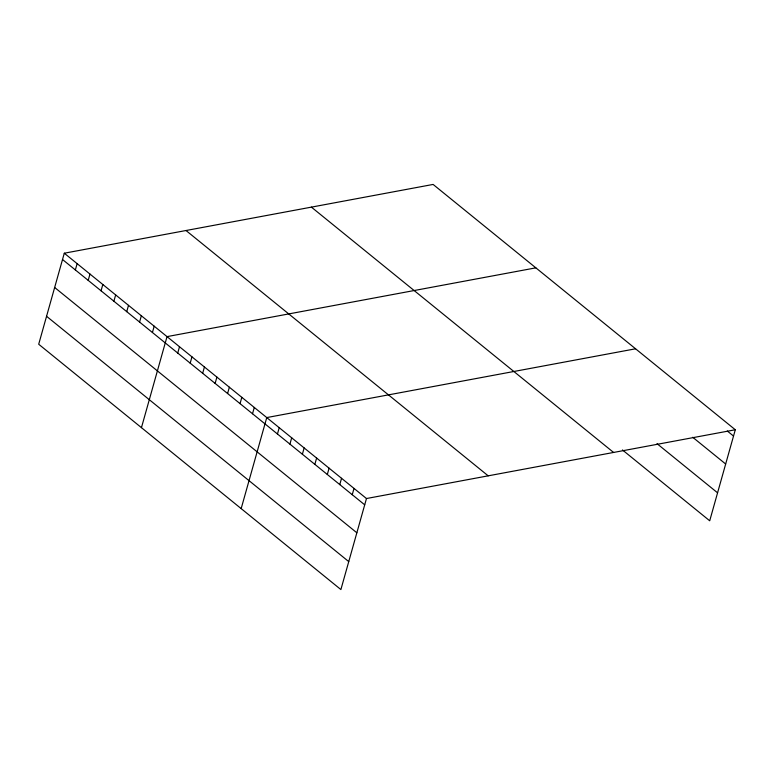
<?xml version="1.0" encoding="UTF-8"?>
<svg xmlns="http://www.w3.org/2000/svg" width="774" height="774" viewBox="0 0 774 774"><rect width="100%" height="100%" fill="white"/><g stroke="black" fill="none" stroke-linecap="round" stroke-linejoin="round"><path stroke-width="1.16" d="M735.3 429.754L433.111 184.435L64.29 253.214L38.7 344.246L340.889 589.565L366.479 498.533L735.3 429.754L709.71 520.786L622.451 449.946M75.359 269.942L77.129 263.644M88.207 280.372L89.978 274.064M101.046 290.801L102.816 284.493M113.884 301.221L115.665 294.923M126.733 311.651L128.503 305.343M139.572 322.081L141.352 315.773M152.42 332.501L154.19 326.193M141.448 427.654L167.029 336.622L535.85 267.843M177.73 353.05L179.5 346.742M190.191 363.17L191.962 356.862M202.662 373.281L204.433 366.982M215.124 383.401L216.894 377.102M227.585 393.521L229.365 387.223M240.056 403.641L241.827 397.343M252.518 413.761L254.288 407.453M241.169 508.605L266.759 417.573L635.58 348.793M277.45 434.001L279.221 427.693M289.921 444.121L291.692 437.813M302.382 454.241L304.153 447.933M314.844 464.361L316.624 458.053M327.315 474.481L329.085 468.173M339.776 484.601L341.547 478.293M352.247 494.712L354.018 488.413M727.299 431.002L733.529 436.062M692.72 437.271L725.664 464.013M657.029 443.676L717.575 492.825M311.4 207.132L613.589 452.451M186.002 230.517L488.191 475.836M64.29 253.214L366.479 498.533M62.52 259.522L364.709 504.832M54.654 287.483L356.853 532.793M46.556 316.285L348.755 561.605"/></g></svg>
